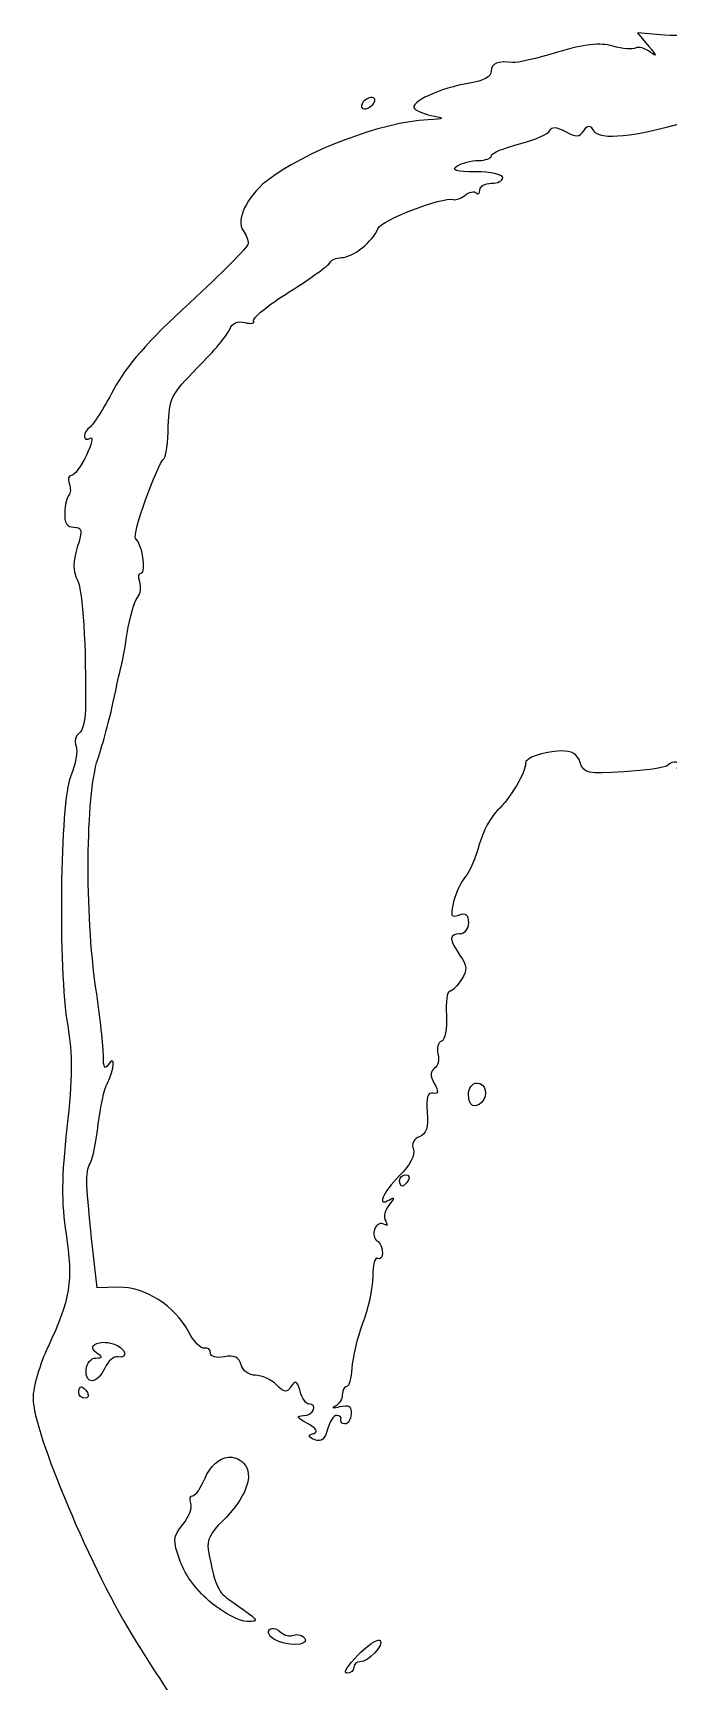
# Model space of a CAD drawing. Extents: x 3 to 91, y 4 to 114.
# Drawn here: x 5.47 to 14.86, y 51.24 to 75.59 of the extents above; entities that cross this region are included whole.
import ezdxf

# ---------------------------------------------------------------- set-up
doc = ezdxf.new("R2010")
doc.units = 0
doc.layers.add('Layer_1', color=7, linetype='CONTINUOUS')

msp = doc.modelspace()

# ---------------------------------------------------------------- linework, layer by layer
at = {"layer": 'Layer_1', "color": 7}
for points in [[(14.806331, 75.555397), (14.404288, 75.587435), (14.573787, 75.388482)], [(6.73809, 57.055749), (6.420797, 57.047999), (6.358268, 57.60817)], [(9.616467, 54.894643), (9.616467, 54.893093)]]:
    msp.add_lwpolyline(points, dxfattribs=at)
for points in [[(10.477396, 74.636073)], [(12.033891, 60.073137)], [(10.980208, 58.718698)], [(6.505546, 56.24288)], [(6.186702, 55.586073)], [(8.356596, 54.544792)], [(8.999967, 52.01523)], [(10.559045, 51.839015)]]:
    msp.add_lwpolyline(points, close=True, dxfattribs=at)
for points in [[(15.208891, 75.587951), (15.208891, 75.552653), (15.027523, 75.537995), (14.806331, 75.555397)], [(13.223482, 75.302699), (12.918924, 75.211298), (12.622082, 75.142623), (12.563574, 75.150254)], [(14.039453, 75.393649), (13.847502, 75.448749), (13.629013, 75.424299), (13.223482, 75.302699)], [(14.377934, 75.365744), (14.335953, 75.339844), (14.183608, 75.352348), (14.039453, 75.393649)], [(14.598592, 75.301148), (14.519142, 75.362548), (14.419911, 75.391644), (14.377934, 75.365744)], [(14.573787, 75.388482), (14.690454, 75.251491), (14.698126, 75.224239), (14.598592, 75.301148)], [(12.245247, 75.02106), (12.245247, 74.944262), (12.126019, 74.878651), (11.927954, 74.846912)], [(12.563574, 75.150254), (12.341806, 75.179152), (12.245247, 75.140221), (12.245247, 75.02106)], [(11.927954, 74.846912), (11.489948, 74.776712), (11.01804, 74.558995), (11.11095, 74.469674)], [(10.340454, 74.551322), (10.311674, 74.504723), (10.325923, 74.466573), (10.372493, 74.466573)], [(10.477396, 74.636073), (10.430827, 74.636073), (10.369234, 74.597923), (10.340454, 74.551322)], [(10.372493, 74.466573), (10.419063, 74.466573), (10.480656, 74.504723), (10.509436, 74.551322)], [(10.509436, 74.551322), (10.538216, 74.597923), (10.523967, 74.636073), (10.477396, 74.636073)], [(11.314038, 74.306894), (10.634068, 74.275692), (9.478979, 73.836225), (8.917802, 73.394804)], [(11.11095, 74.469674), (11.15269, 74.429574), (11.28237, 74.379401), (11.398787, 74.35857)], [(11.398787, 74.35857), (11.565824, 74.328569), (11.547893, 74.317695), (11.314038, 74.306894)], [(13.759883, 74.138945), (13.848123, 74.002026), (14.379891, 74.055252), (15.124141, 74.275372)], [(12.663826, 73.94981), (12.893984, 74.00881), (13.095835, 74.097593), (13.112378, 74.147213)], [(13.112378, 74.147213), (13.132838, 74.208612), (13.205587, 74.203511), (13.339754, 74.131711)], [(13.339754, 74.131711), (13.500118, 74.045909), (13.55045, 74.047912), (13.610538, 74.141011)], [(13.610538, 74.141011), (13.672468, 74.237013), (13.696778, 74.236544), (13.759883, 74.138945)], [(12.245247, 73.774108), (12.245247, 73.811909), (12.433667, 73.890819), (12.663826, 73.94981)], [(12.012703, 73.536915), (11.721833, 73.537854), (11.645414, 73.56123), (11.737268, 73.620631)], [(11.737268, 73.620631), (11.807118, 73.66573), (11.950303, 73.703129), (12.055078, 73.70383)], [(12.414746, 73.451131), (12.414746, 73.497732), (12.233895, 73.536213), (12.012703, 73.536915)], [(12.055078, 73.70383), (12.159853, 73.70451), (12.245247, 73.73631), (12.245247, 73.774108)], [(8.917802, 73.394804), (8.634919, 73.172284), (8.467008, 72.816121), (8.57622, 72.670301)], [(12.075749, 73.26768), (12.075749, 73.32198), (12.152113, 73.366383), (12.245247, 73.366383)], [(12.245247, 73.366383), (12.338377, 73.366383), (12.414746, 73.404533), (12.414746, 73.451131)], [(10.569381, 72.69614), (10.617441, 72.821709), (11.524434, 73.172681), (11.683008, 73.12712)], [(11.683008, 73.12712), (11.722838, 73.115722), (11.80215, 73.145466), (11.859741, 73.193266)], [(11.859741, 73.193266), (11.917331, 73.241066), (11.989815, 73.254871), (12.020455, 73.224272)], [(12.020455, 73.224272), (12.051095, 73.193673), (12.075749, 73.213282), (12.075749, 73.26768)], [(8.57622, 72.670301), (8.62085, 72.610701), (8.655042, 72.521984), (8.652185, 72.473414)], [(10.029879, 72.268259), (10.198568, 72.271259), (10.497747, 72.50899), (10.569381, 72.69614)], [(8.652185, 72.473414), (8.649335, 72.424813), (8.259703, 72.031025), (7.786605, 71.598014)], [(9.260417, 71.762862), (9.574863, 71.960464), (9.844858, 72.154364), (9.86038, 72.193845)], [(9.86038, 72.193845), (9.875903, 72.233344), (9.952268, 72.266759), (10.029879, 72.268259)], [(7.786605, 71.598014), (7.173701, 71.037044), (6.850492, 70.66772), (6.661609, 70.31334)], [(8.731767, 71.334465), (8.708298, 71.372464), (8.945971, 71.565263), (9.260417, 71.762862)], [(7.905977, 70.64355), (8.138586, 70.878622), (8.353132, 71.134808), (8.382951, 71.212508)], [(8.382951, 71.212508), (8.417851, 71.303408), (8.497255, 71.33805), (8.605676, 71.30966)], [(8.605676, 71.30966), (8.698308, 71.285461), (8.755235, 71.296465), (8.731767, 71.334465)], [(7.472412, 69.780554), (7.482332, 70.184086), (7.514334, 70.247771), (7.905977, 70.64355)], [(6.661609, 70.31334), (6.515811, 70.03979), (6.360055, 69.793696), (6.315377, 69.766086)], [(6.315377, 69.766086), (6.270698, 69.738485), (6.233728, 69.677779), (6.233728, 69.63121)], [(7.411434, 69.302547), (7.439191, 69.325849), (7.466518, 69.540894), (7.472412, 69.780554)], [(6.233728, 69.63121), (6.233728, 69.584611), (6.272671, 69.570488), (6.320028, 69.599687)], [(6.320028, 69.599687), (6.367385, 69.628987), (6.341415, 69.516806), (6.26215, 69.350606)], [(6.26215, 69.350606), (6.182885, 69.184387), (6.082866, 69.048301), (6.039941, 69.048301)], [(6.989237, 68.11864), (6.927036, 68.15974), (7.301801, 69.210588), (7.411434, 69.302547)], [(6.039941, 69.048301), (5.997017, 69.048301), (5.982328, 68.994765), (6.007385, 68.929445)], [(6.007385, 68.929445), (6.032442, 68.864143), (6.029869, 68.787599), (6.001701, 68.759429)], [(6.001701, 68.759429), (5.973528, 68.731229), (5.94632, 68.613508), (5.941239, 68.49743)], [(5.941239, 68.49743), (5.934879, 68.352108), (5.976592, 68.286073), (6.075081, 68.286073)], [(6.075081, 68.286073), (6.199442, 68.286073), (6.206379, 68.247717), (6.127274, 67.989967)], [(6.127274, 67.989967), (6.061832, 67.776737), (6.062295, 67.640104), (6.129342, 67.503174)], [(7.071403, 67.60911), (7.155793, 67.60911), (7.083725, 68.056251), (6.989237, 68.11864)], [(6.129342, 67.503174), (6.210304, 67.337815), (6.259578, 66.538066), (6.247681, 65.584945)], [(7.016109, 67.247893), (7.062011, 67.305493), (7.077248, 67.410514), (7.050215, 67.480954)], [(7.050215, 67.480954), (7.023185, 67.551354), (7.032755, 67.60911), (7.071403, 67.60911)], [(6.865731, 66.720277), (6.902499, 66.953108), (6.970207, 67.190272), (7.016109, 67.247893)], [(6.772196, 66.21178), (6.786842, 66.258381), (6.828962, 66.487436), (6.865731, 66.720277)], [(6.658508, 65.703801), (6.70656, 65.936631), (6.757551, 66.16521), (6.772196, 66.21178)], [(6.247681, 65.584945), (6.245701, 65.426446), (6.202519, 65.271236), (6.151562, 65.239748)], [(6.429582, 64.857341), (6.507279, 65.090171), (6.610457, 65.470962), (6.658508, 65.703801)], [(6.109188, 65.050611), (6.136945, 64.978311), (6.101633, 64.780228), (6.03064, 64.610328)], [(6.151562, 65.239748), (6.100606, 65.208247), (6.081432, 65.12294), (6.109188, 65.050611)], [(6.40271, 61.470468), (6.23896, 62.576198), (6.25268, 64.327221), (6.429582, 64.857341)], [(12.748576, 64.790679), (12.763376, 64.677408), (12.517962, 64.266518), (12.338265, 64.1039)], [(13.276709, 64.979814), (13.006658, 64.972815), (12.737409, 64.87615), (12.748576, 64.790679)], [(13.559379, 64.810316), (13.520539, 64.932686), (13.435198, 64.983975), (13.276709, 64.979814)], [(14.202751, 64.671307), (13.666448, 64.638006), (13.610205, 64.650166), (13.559379, 64.810316)], [(14.991333, 64.722467), (15.052853, 64.821966), (14.935552, 64.853708), (14.844055, 64.762257)], [(6.03064, 64.610328), (5.870245, 64.226447), (5.839775, 61.754175), (5.985164, 60.920113)], [(14.844055, 64.762257), (14.814255, 64.732457), (14.525768, 64.691407), (14.202751, 64.671307)], [(12.338265, 64.1039), (12.240165, 64.015098), (12.118699, 63.786947), (12.067997, 63.596437)], [(12.067997, 63.596437), (12.017297, 63.405916), (11.924733, 63.192931), (11.862842, 63.123081)], [(11.862842, 63.123081), (11.800952, 63.053181), (11.722574, 62.884663), (11.688692, 62.748942)], [(11.688692, 62.748942), (11.636822, 62.541162), (11.64963, 62.51105), (11.76724, 62.556191)], [(11.76724, 62.556191), (11.867876, 62.594791), (11.906767, 62.563099), (11.906767, 62.443018)], [(11.906767, 62.443018), (11.906767, 62.351318), (11.849523, 62.276103), (11.779642, 62.276103)], [(11.779642, 62.276103), (11.6184, 62.276103), (11.619082, 62.192267), (11.782226, 61.959328)], [(11.782226, 61.959328), (11.889409, 61.806298), (11.893465, 61.744277), (11.804447, 61.601727)], [(6.513298, 60.468977), (6.514327, 60.600928), (6.464775, 61.051368), (6.40271, 61.470468)], [(11.628747, 61.429642), (11.591497, 61.429642), (11.570749, 61.270371), (11.582239, 61.075659)], [(11.804447, 61.601727), (11.745227, 61.506927), (11.665998, 61.429642), (11.628747, 61.429642)], [(5.985164, 60.920113), (6.058564, 60.499045), (6.055908, 60.145035), (5.973795, 59.412194)], [(11.582239, 61.075659), (11.594049, 60.875441), (11.562572, 60.708229), (11.509892, 60.690672)], [(11.509892, 60.690672), (11.458662, 60.673572), (11.434782, 60.589241), (11.457182, 60.503601)], [(6.583061, 60.341856), (6.534481, 60.265253), (6.512018, 60.306179), (6.513298, 60.468977)], [(6.572209, 60.073137), (6.681015, 60.276437), (6.690492, 60.511334), (6.583061, 60.341856)], [(11.457182, 60.503601), (11.479582, 60.417902), (11.45681, 60.322581), (11.406022, 60.291212)], [(11.406022, 60.291212), (11.340992, 60.251011), (11.339548, 60.185056), (11.401888, 60.068485)], [(6.437333, 59.465423), (6.464814, 59.712221), (6.525406, 59.985687), (6.572209, 60.073137)], [(11.381217, 59.925343), (11.304097, 59.941141), (11.279333, 59.857549), (11.298018, 59.641638)], [(11.401888, 60.068485), (11.469108, 59.942885), (11.464337, 59.908352), (11.381217, 59.925343)], [(11.906767, 59.904155), (11.906767, 59.998254), (11.963341, 60.073137), (12.033891, 60.073137)], [(12.104171, 59.790983), (11.996832, 59.683644), (11.906767, 59.735476), (11.906767, 59.904155)], [(12.033891, 60.073137), (12.162788, 60.073137), (12.207284, 59.894093), (12.104171, 59.790983)], [(6.31641, 58.884062), (6.355389, 58.956862), (6.409852, 59.218623), (6.437333, 59.465423)], [(11.298018, 59.641638), (11.317458, 59.41705), (11.286754, 59.320649), (11.183297, 59.280937)], [(5.973795, 59.412194), (5.892001, 58.682185), (5.889204, 58.309178), (5.961393, 57.84485)], [(11.183297, 59.280937), (11.097727, 59.248137), (11.062453, 59.174458), (11.093379, 59.093869)], [(11.093379, 59.093869), (11.125029, 59.011369), (11.047833, 58.864869), (10.890291, 58.707329)], [(6.358268, 57.60817), (6.24899, 58.591891), (6.244048, 58.748852), (6.31641, 58.884062)], [(10.890291, 58.707329), (10.635708, 58.452749), (10.544131, 58.231065), (10.742496, 58.350244)], [(10.890808, 58.633949), (10.890808, 58.680547), (10.930898, 58.718698), (10.980208, 58.718698)], [(10.980208, 58.718698), (11.029518, 58.718698), (11.046195, 58.680547), (11.017415, 58.633949)], [(10.928015, 58.5492), (10.907475, 58.5492), (10.890808, 58.587348), (10.890808, 58.633949)], [(11.017415, 58.633949), (10.988635, 58.587348), (10.948545, 58.5492), (10.928015, 58.5492)], [(10.735262, 58.27428), (10.673042, 58.19758), (10.650129, 58.089267), (10.684619, 58.033469)], [(10.742496, 58.350244), (10.817966, 58.395546), (10.815932, 58.373782), (10.735262, 58.27428)], [(10.658781, 57.986961), (10.609901, 58.01716), (10.548484, 57.98636), (10.522355, 57.91823)], [(10.684619, 58.033469), (10.722049, 57.972869), (10.711841, 57.95416), (10.658781, 57.986961)], [(5.961393, 57.84485), (6.068042, 57.15886), (6.021504, 56.867562), (5.694743, 56.178801)], [(10.522355, 57.91823), (10.496225, 57.850129), (10.510898, 57.771601), (10.555428, 57.744081)], [(10.555428, 57.744081), (10.599958, 57.71658), (10.63656, 57.637197), (10.63656, 57.567347)], [(10.56628, 57.483631), (10.52768, 57.50753), (10.494659, 57.385833), (10.492899, 57.213364)], [(10.63656, 57.567347), (10.63656, 57.497447), (10.60489, 57.459752), (10.56628, 57.483631)], [(7.769551, 56.402559), (7.571897, 56.782191), (7.123757, 57.065862), (6.73809, 57.055749)], [(10.492899, 57.213364), (10.491099, 57.040914), (10.424088, 56.728383), (10.344071, 56.518833)], [(10.344071, 56.518833), (10.264051, 56.309283), (10.192589, 56.014188), (10.184908, 55.863058)], [(8.002612, 56.157613), (7.950777, 56.146014), (7.845775, 56.256141), (7.769551, 56.402559)], [(5.694743, 56.178801), (5.573236, 55.922682), (5.473361, 55.58007), (5.473051, 55.417092)], [(6.257499, 55.839804), (6.264519, 55.932905), (6.328544, 56.010142), (6.400126, 56.010854)], [(6.415629, 56.084749), (6.295152, 56.161084), (6.368932, 56.238226), (6.505546, 56.24288)], [(6.400126, 56.010854), (6.505434, 56.011854), (6.508576, 56.025851), (6.415629, 56.084749)], [(6.505546, 56.24288), (6.551084, 56.244431), (6.603369, 56.237996), (6.657991, 56.220658)], [(6.724137, 56.030489), (6.667633, 56.042189), (6.582156, 55.965822), (6.534485, 55.860991)], [(6.657991, 56.220658), (6.838, 56.163558), (6.896677, 55.99495), (6.724137, 56.030489)], [(8.096663, 56.084234), (8.096663, 56.136232), (8.054445, 56.169215), (8.002612, 56.157613)], [(8.301819, 56.028941), (8.183771, 56.00634), (8.096663, 56.029854), (8.096663, 56.084234)], [(8.547799, 55.911635), (8.518167, 56.024954), (8.450524, 56.05737), (8.301819, 56.028941)], [(6.534485, 55.860991), (6.427068, 55.624912), (6.240234, 55.610635), (6.257499, 55.839804)], [(8.760189, 55.755571), (8.66492, 55.755571), (8.57055, 55.824685), (8.547799, 55.911635)], [(10.184908, 55.863058), (10.177208, 55.711928), (10.142323, 55.588349), (10.107393, 55.58814)], [(6.149495, 55.501322), (6.149495, 55.547923), (6.166167, 55.586073), (6.186702, 55.586073)], [(6.186702, 55.586073), (6.207237, 55.586073), (6.247323, 55.547923), (6.276103, 55.501322)], [(9.071797, 55.614495), (8.994395, 55.691894), (8.854356, 55.755571), (8.760189, 55.755571)], [(9.289872, 55.593307), (9.224752, 55.492167), (9.190839, 55.495395), (9.071797, 55.614495)], [(9.419063, 55.52251), (9.377661, 55.67359), (9.350925, 55.688168), (9.289872, 55.593307)], [(9.54567, 55.331825), (9.504535, 55.331825), (9.447776, 55.417711), (9.419063, 55.52251)], [(10.107393, 55.58814), (10.072473, 55.58797), (10.043831, 55.533755), (10.043831, 55.467733)], [(5.473051, 55.417092), (5.472103, 54.91903), (6.349673, 52.846974), (6.997506, 51.818343)], [(6.238896, 55.416573), (6.189581, 55.416573), (6.149495, 55.454724), (6.149495, 55.501322)], [(6.276103, 55.501322), (6.304883, 55.454724), (6.288211, 55.416573), (6.238896, 55.416573)], [(9.47229, 55.159742), (9.618503, 55.162743), (9.690622, 55.331825), (9.54567, 55.331825)], [(9.937895, 55.299268), (9.879687, 55.272569), (9.911647, 55.269767), (10.008691, 55.293066)], [(10.043831, 55.467733), (10.043831, 55.401733), (9.996103, 55.325999), (9.937895, 55.299268)], [(10.008691, 55.293066), (10.139302, 55.324768), (10.182205, 55.297222), (10.174056, 55.186613)], [(9.527584, 55.043987), (9.369783, 55.131387), (9.357294, 55.157411), (9.47229, 55.159742)], [(9.616467, 54.893093), (9.693967, 54.918892), (9.665356, 54.967586), (9.527584, 55.043987)], [(9.960632, 55.163875), (9.914953, 55.163875), (9.854715, 55.071533), (9.826274, 54.958204)], [(10.022644, 55.100314), (10.034284, 55.135213), (10.006309, 55.163875), (9.960632, 55.163875)], [(10.082589, 55.037269), (10.038169, 55.037269), (10.011004, 55.065413), (10.022644, 55.100314)], [(10.174056, 55.186613), (10.167956, 55.104413), (10.127019, 55.037269), (10.082589, 55.037269)], [(9.638171, 54.804209), (9.533836, 54.844208), (9.528805, 54.865343), (9.616467, 54.894643)], [(9.826274, 54.958204), (9.789758, 54.812715), (9.734296, 54.767318), (9.638171, 54.804209)], [(8.01088, 54.228533), (8.089603, 54.418589), (8.223264, 54.531278), (8.356596, 54.544792)], [(8.356596, 54.544792), (8.436595, 54.552902), (8.516439, 54.52551), (8.584489, 54.457459)], [(8.584489, 54.457459), (8.750848, 54.291099), (8.619262, 53.934846), (8.266679, 53.597047)], [(7.83518, 53.977386), (7.874636, 53.977386), (7.953656, 54.090384), (8.01088, 54.228533)], [(7.687903, 53.551055), (7.777074, 53.661174), (7.830618, 53.802044), (7.806758, 53.864213)], [(7.806758, 53.864213), (7.7829, 53.926414), (7.795726, 53.977386), (7.83518, 53.977386)], [(8.266679, 53.597047), (8.108518, 53.445525), (8.037011, 53.30341), (8.059456, 53.18467)], [(7.647078, 53.007936), (7.535369, 53.323656), (7.538623, 53.366696), (7.687903, 53.551055)], [(8.059456, 53.18467), (8.156694, 52.67027), (8.201585, 52.561127), (8.361764, 52.448795)], [(8.111133, 52.389886), (7.903159, 52.556925), (7.72073, 52.799765), (7.647078, 53.007936)], [(8.635132, 52.11755), (8.535392, 52.11655), (8.299557, 52.238547), (8.111133, 52.389886)], [(8.361764, 52.448795), (8.831552, 52.119336), (8.830939, 52.12046), (8.635132, 52.11755)], [(9.030456, 51.857618), (8.961955, 51.900917), (8.934093, 51.964346), (8.968445, 51.998694)], [(8.968445, 51.998694), (8.977033, 52.007269), (8.98775, 52.012524), (8.999967, 52.01523)], [(8.999967, 52.01523), (9.03662, 52.023356), (9.085909, 52.00624), (9.124508, 51.96769)], [(9.48986, 51.866402), (9.55931, 51.754034), (9.204865, 51.747247), (9.030456, 51.857618)], [(9.124508, 51.96769), (9.175973, 51.916189), (9.266581, 51.892696), (9.326046, 51.915496)], [(9.326046, 51.915496), (9.385512, 51.938295), (9.459117, 51.916072), (9.48986, 51.866402)], [(6.997506, 51.818343), (7.279461, 51.370655), (7.520134, 51.002114), (7.736995, 50.684564)], [(10.108943, 51.35274), (10.051634, 51.35274), (10.126908, 51.474565), (10.275859, 51.623523)], [(10.275859, 51.623523), (10.387573, 51.735235), (10.498018, 51.81752), (10.559045, 51.839015)], [(10.601937, 51.839015), (10.668177, 51.772814), (10.432688, 51.522238), (10.30428, 51.522238)], [(10.559045, 51.839015), (10.579387, 51.84618), (10.594357, 51.846593), (10.601937, 51.839015)], [(10.21333, 51.437489), (10.21333, 51.390888), (10.16626, 51.35274), (10.108943, 51.35274)], [(10.30428, 51.522238), (10.254391, 51.522238), (10.21333, 51.48409), (10.21333, 51.437489)]]:
    msp.add_open_spline(points, degree=3, dxfattribs=at)

doc.saveas('drawing.dxf')
